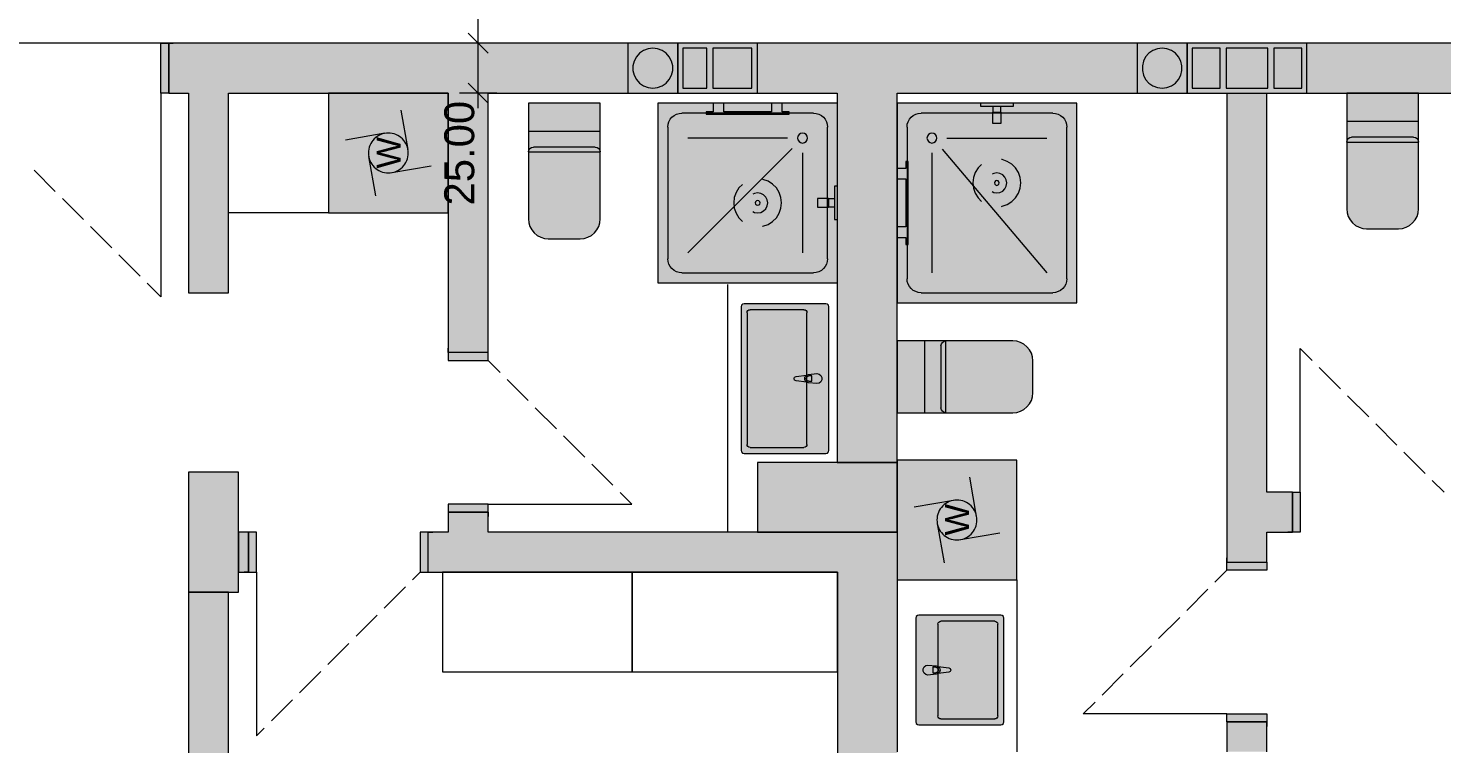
# Model space of a CAD drawing. Header units: millimetres. Extents: x 5493291 to 5652041, y -5155064 to -5098765.
# Drawn here: x 5601003 to 5608082, y -5125402 to -5121817 of the extents above; entities that cross this region are included whole.
import ezdxf

# ---------------------------------------------------------------- set-up
doc = ezdxf.new("R2010")
doc.units = ezdxf.units.MM
doc.header["$MEASUREMENT"] = 0
doc.layers.add('Drawing & Figure', color=7, linetype='Continuous')
doc.layers.add('Drawing & Figure_Pen_No__1', color=7, linetype='Continuous', lineweight=13)
doc.layers.add('Drawing & Figure_Pen_No__101', color=252, linetype='Continuous', lineweight=13)
for name, color, linetype, lineweight, true_color in [('Drawing & Figure_Pen_No__105', 7, 'Continuous', 13, 0xcae6ff), ('Drawing & Figure_Pen_No__145', 7, 'Continuous', 13, 0x0077b0), ('Drawing & Figure_Pen_No__181', 7, 'Continuous', 5, 0x282828), ('Drawing & Figure_Pen_No__61', 7, 'Continuous', 13, 0x6a6a6a)]:
    doc.layers.add(name, color=color, linetype=linetype, lineweight=lineweight, true_color=true_color)
doc.styles.add('GENERATED_STYLE_2', font='arial.ttf')

msp = doc.modelspace()

# ---------------------------------------------------------------- hatches: boundary and pattern name
at = {"layer": 'Drawing & Figure', "linetype": 'Continuous', "lineweight": 20}
h = msp.add_hatch(color=6, dxfattribs=at)
h.paths.add_polyline_path([(5604006, -5122141.5), (5604256.1, -5122141.5), (5604256.1, -5121891.5), (5604006, -5121891.5), (5604006, -5121911.5), (5604006, -5122121.5)])
h.paths.add_polyline_path([(5604031.6, -5122004.5), (5604037.5, -5121981.1), (5604048.8, -5121959.7), (5604064.8, -5121941.6), (5604084.4, -5121928), (5604107, -5121919.4), (5604131.3, -5121916.5), (5604155.1, -5121919.4), (5604177.7, -5121928), (5604197.3, -5121941.6), (5604213.3, -5121959.7), (5604224.6, -5121981.1), (5604230.5, -5122004.5), (5604230.5, -5122028.5), (5604224.6, -5122051.9), (5604213.3, -5122073.3), (5604197.3, -5122091.4), (5604177.7, -5122105.1), (5604155.1, -5122113.6), (5604131.3, -5122116.5), (5604107, -5122113.6), (5604084.4, -5122105.1), (5604064.8, -5122091.4), (5604048.8, -5122073.3), (5604037.5, -5122051.9), (5604031.6, -5122028.5)], flags=0)
h = msp.add_hatch(color=6, dxfattribs=at)
h.paths.add_polyline_path([(5604256.1, -5121891.5), (5604256.1, -5122141.5), (5604655.9, -5122141.5), (5604655.9, -5121891.5)])
h.paths.add_polyline_path([(5604281, -5121916.5), (5604401, -5121916.5), (5604401, -5122116.5), (5604281, -5122116.5)], flags=0)
h.paths.add_polyline_path([(5604627.4, -5122116.5), (5604431.3, -5122116.5), (5604431.3, -5121916.5), (5604627.4, -5121916.5)], flags=0)
h = msp.add_hatch(color=6, dxfattribs=at)
h.paths.add_polyline_path([(5606557.3, -5122141.5), (5606806.8, -5122141.5), (5606806.8, -5121891.5), (5606557.3, -5121891.5), (5606557.3, -5121911.5), (5606557.3, -5122121.5)])
h.paths.add_polyline_path([(5606582.9, -5122004.5), (5606588.8, -5121981.1), (5606599.5, -5121959.7), (5606615.5, -5121941.6), (5606635.7, -5121928), (5606658.3, -5121919.4), (5606682.1, -5121916.5), (5606705.8, -5121919.4), (5606728.4, -5121928), (5606748.6, -5121941.6), (5606764.6, -5121959.7), (5606775.3, -5121981.1), (5606781.3, -5122004.5), (5606781.3, -5122028.5), (5606775.3, -5122051.9), (5606764.6, -5122073.3), (5606748.6, -5122091.4), (5606728.4, -5122105.1), (5606705.8, -5122113.6), (5606682.1, -5122116.5), (5606658.3, -5122113.6), (5606635.7, -5122105.1), (5606615.5, -5122091.4), (5606599.5, -5122073.3), (5606588.8, -5122051.9), (5606582.9, -5122028.5)], flags=0)
h = msp.add_hatch(color=6, dxfattribs=at)
h.paths.add_polyline_path([(5606806.8, -5122141.5), (5607236.9, -5122141.5), (5607407.4, -5122141.5), (5607407.4, -5121891.5), (5606806.8, -5121891.5)])
h.paths.add_polyline_path([(5606832.4, -5121916.5), (5606971.9, -5121916.5), (5606971.9, -5122116.5), (5606832.4, -5122116.5)], flags=0)
h.paths.add_polyline_path([(5607002.2, -5122116.5), (5607002.2, -5121916.5), (5607211.9, -5121916.5), (5607211.9, -5122116.5)], flags=0)
h.paths.add_polyline_path([(5607242.2, -5122116.5), (5607242.2, -5121916.5), (5607381.8, -5121916.5), (5607381.8, -5122116.5)], flags=0)
at = {"layer": 'Drawing & Figure_Pen_No__1', "linetype": 'Continuous', "lineweight": 0, "true_color": 0xffffff}
for points in [[(5601706, -5122141.5), (5601706, -5121891.5), (5601666.2, -5121891.5), (5601666.2, -5122141.5)], [(5601706, -5122141.5), (5608504.5, -5122141.5), (5608504.5, -5121891.5), (5601706, -5121891.5)], [(5601805.8, -5122141.5), (5601805.8, -5123141.6), (5602005.9, -5123141.6), (5602005.9, -5122141.5)], [(5603106.1, -5122141.5), (5602506.1, -5122141.5), (5602506.1, -5122741.5), (5603106.1, -5122741.5)], [(5603306.3, -5122141.5), (5603106.1, -5122141.5), (5603106.1, -5123441.5), (5603306.3, -5123441.5)], [(5605354.4, -5123991.6), (5605354.4, -5122141.5), (5605054.5, -5122141.5), (5605054.5, -5123991.6)], [(5607006.4, -5122141.5), (5607006.4, -5124492.5), (5607206, -5124492.5), (5607206, -5122141.5)], [(5607865.9, -5122821.6), (5607885.5, -5122819.6), (5607904.6, -5122814), (5607921.8, -5122804.7), (5607936.6, -5122792.3), (5607949.1, -5122777.1), (5607958.6, -5122759.8), (5607964.6, -5122741.1), (5607966.3, -5122721.5), (5607966.3, -5122141.5), (5607606.4, -5122141.5), (5607606.4, -5122721.5), (5607608.1, -5122741.1), (5607614.1, -5122759.8), (5607623, -5122777.1), (5607635.5, -5122792.3), (5607650.9, -5122804.7), (5607668.1, -5122814), (5607686.5, -5122819.6), (5607706.2, -5122821.6)], [(5603767.8, -5122871.5), (5603786.8, -5122869.6), (5603805.8, -5122863.9), (5603823.1, -5122854.7), (5603838.5, -5122842.2), (5603851, -5122827.1), (5603859.9, -5122809.8), (5603865.8, -5122791), (5603867.6, -5122771.5), (5603867.6, -5122191.5), (5603507.6, -5122191.5), (5603507.6, -5122771.5), (5603509.4, -5122791), (5603515.3, -5122809.8), (5603524.3, -5122827.1), (5603536.7, -5122842.2), (5603552.2, -5122854.7), (5603569.4, -5122863.9), (5603587.8, -5122869.6), (5603607.4, -5122871.5)], [(5605056.2, -5122191.5), (5604156.3, -5122191.5), (5604156.3, -5123091.5), (5605056.2, -5123091.5)], [(5604398.1, -5122246.5), (5604813.9, -5122246.5), (5604813.9, -5122235.5), (5604778.8, -5122235.5), (5604778.8, -5122191.5), (5604726, -5122191.5), (5604726, -5122235.5), (5604486, -5122235.5), (5604486, -5122191.5), (5604433.1, -5122191.5), (5604433.1, -5122235.5), (5604398.1, -5122235.5)], [(5605354.4, -5122191.5), (5605354.4, -5123191.6), (5606254.4, -5123191.6), (5606254.4, -5122191.5)], [(5605771.4, -5122191.5), (5605771.4, -5122206.5), (5605834.4, -5122206.5), (5605834.4, -5122236.5), (5605832, -5122236.5), (5605832, -5122291.5), (5605876, -5122291.5), (5605876, -5122236.5), (5605874.2, -5122236.5), (5605874.2, -5122206.5), (5605937.2, -5122206.5), (5605937.2, -5122191.5)], [(5605409.1, -5122899.6), (5605409.1, -5122483.5), (5605398.4, -5122483.5), (5605398.4, -5122518.5), (5605354.4, -5122518.5), (5605354.4, -5122571.5), (5605398.4, -5122571.5), (5605398.4, -5122811.5), (5605354.4, -5122811.5), (5605354.4, -5122864.6), (5605398.4, -5122864.6), (5605398.4, -5122899.6)], [(5605056.2, -5122608.5), (5605041.4, -5122608.5), (5605041.4, -5122671.5), (5605011.1, -5122671.5), (5605011.1, -5122669.5), (5604955.8, -5122669.5), (5604955.8, -5122713.5), (5605011.1, -5122713.5), (5605011.1, -5122711.5), (5605041.4, -5122711.5), (5605041.4, -5122774.5), (5605056.2, -5122774.5)], [(5605012.9, -5123932), (5605012.9, -5123212), (5605011.1, -5123204.5), (5605005.1, -5123199), (5604998, -5123197), (5604588.1, -5123197), (5604580.4, -5123199), (5604575.1, -5123204.5), (5604572.7, -5123212), (5604572.7, -5123932), (5604575.1, -5123939.5), (5604580.4, -5123945), (5604588.1, -5123947), (5604998, -5123947), (5605005.1, -5123945), (5605011.1, -5123939.5)], [(5603106.1, -5123441.5), (5603106.1, -5123481.6), (5603306.3, -5123481.6), (5603306.3, -5123441.5)], [(5606034, -5123483.1), (5606032.2, -5123463.6), (5606026.9, -5123444.8), (5606017.4, -5123427.5), (5606004.9, -5123412.4), (5605990, -5123400), (5605972.2, -5123390.7), (5605953.8, -5123385), (5605934.2, -5123383.1), (5605354.4, -5123383.1), (5605354.4, -5123743.1), (5605934.2, -5123743.1), (5605953.8, -5123741.2), (5605972.2, -5123735.5), (5605990, -5123726.2), (5606004.9, -5123713.8), (5606017.4, -5123698.7), (5606026.9, -5123681.4), (5606032.2, -5123662.6), (5606034, -5123643.1)], [(5604952.9, -5123597), (5604963.6, -5123594.6), (5604972.5, -5123587.6), (5604977.2, -5123577.6), (5604977.2, -5123566.5), (5604972.5, -5123556.4), (5604963.6, -5123549.5), (5604952.9, -5123547), (5604910.7, -5123551), (5604901.2, -5123554.3), (5604848.3, -5123560.9), (5604841.2, -5123564.6), (5604838.8, -5123572), (5604841.2, -5123579.4), (5604848.3, -5123583.1), (5604901.2, -5123589.7), (5604910.7, -5123593)], [(5605954.4, -5123980.4), (5605354.4, -5123980.4), (5605354.4, -5124580.5), (5605954.4, -5124580.5)], [(5607206, -5124141.6), (5607206, -5124341.6), (5607334.3, -5124341.6), (5607334.3, -5124141.6)], [(5607334.3, -5124141.6), (5607334.3, -5124341.6), (5607374.1, -5124341.6), (5607374.1, -5124141.6)], [(5603306.3, -5124241.6), (5603306.3, -5124201.6), (5603106.1, -5124201.6), (5603106.1, -5124241.6)], [(5603106.1, -5124341.6), (5603306.3, -5124341.6), (5603306.3, -5124241.6), (5603106.1, -5124241.6)], [(5602055.8, -5124341.6), (5602055.8, -5124541.6), (5602105.7, -5124541.6), (5602105.7, -5124341.6)], [(5602105.7, -5124541.6), (5602146.1, -5124541.6), (5602146.1, -5124341.6), (5602105.7, -5124341.6)], [(5603006.3, -5124341.6), (5602965.9, -5124341.6), (5602965.9, -5124541.6), (5603006.3, -5124541.6)], [(5603006.3, -5124341.6), (5603006.3, -5124541.6), (5605056.2, -5124541.6), (5605056.2, -5124341.6)], [(5605056.2, -5124541.6), (5605356.2, -5124341.6), (5605056.2, -5124341.6)], [(5605056.2, -5124541.6), (5605356.2, -5124541.6), (5605356.2, -5124341.6)], [(5607206, -5124492.5), (5607006.4, -5124492.5), (5607006.4, -5124532.5), (5607206, -5124532.5)], [(5605056.2, -5124541.6), (5605056.2, -5128791.4), (5605356.2, -5128791.4), (5605356.2, -5124541.6)], [(5601805.8, -5124641.6), (5601805.8, -5128791.4), (5602005.9, -5128791.4), (5602005.9, -5124641.6)], [(5605448.9, -5124772.2), (5605448.9, -5125292.2), (5605450.7, -5125299.7), (5605456, -5125305.2), (5605463.7, -5125307.2), (5605873.6, -5125307.2), (5605881.3, -5125305.2), (5605886.7, -5125299.7), (5605888.5, -5125292.2), (5605888.5, -5124772.2), (5605886.7, -5124764.7), (5605881.3, -5124759.2), (5605873.6, -5124757.2), (5605463.7, -5124757.2), (5605456, -5124759.2), (5605450.7, -5124764.7)], [(5605508.9, -5125007.2), (5605497.6, -5125009.7), (5605489.3, -5125016.6), (5605484.5, -5125026.6), (5605484.5, -5125037.8), (5605489.3, -5125047.8), (5605497.6, -5125054.7), (5605508.9, -5125057.2), (5605550.5, -5125053.2), (5605560, -5125049.9), (5605612.8, -5125043.3), (5605620, -5125039.6), (5605622.9, -5125032.2), (5605620, -5125024.8), (5605612.8, -5125021.1), (5605560, -5125014.5), (5605550.5, -5125011.2)], [(5607006.4, -5125292.5), (5607206, -5125292.5), (5607206, -5125252.5), (5607006.4, -5125252.5)], [(5607006.4, -5125441.6), (5607206, -5125441.6), (5607206, -5125292.5), (5607006.4, -5125292.5)]]:
    msp.add_hatch(color=7, dxfattribs=at).paths.add_polyline_path(points)
at = {"layer": 'Drawing & Figure_Pen_No__1', "linetype": 'Continuous', "lineweight": 0, "true_color": 0x000000}
for points in [[(5605354.4, -5123991.6), (5604655.9, -5123991.6), (5604655.9, -5124341.6), (5605354.4, -5124341.6)], [(5602055.8, -5124041.6), (5601805.8, -5124041.6), (5601805.8, -5124641.6), (5602055.8, -5124641.6)]]:
    msp.add_hatch(color=18, dxfattribs=at).paths.add_polyline_path(points)

# ---------------------------------------------------------------- linework, layer by layer
at = {"layer": 'Drawing & Figure_Pen_No__1', "color": 7, "linetype": 'Continuous', "lineweight": 13}
for points in [[(5603255.8, -5121891.5), (5603255.8, -5118241.4)], [(5608504.5, -5121891.5), (5589555.9, -5121891.5)], [(5601706, -5121891.5), (5601727.9, -5121891.5)], [(5601706, -5122141.5), (5601706, -5121891.5)], [(5608504.5, -5121891.5), (5601706, -5121891.5)], [(5601706, -5122141.5), (5601706, -5121891.5)], [(5601706, -5122141.5), (5601706, -5121891.5)], [(5601706, -5121891.5), (5601727.9, -5121891.5)], [(5601706, -5121891.5), (5601727.9, -5121891.5)], [(5603349.6, -5121891.5), (5603162.5, -5121891.5)], [(5603255.8, -5122141.5), (5603255.8, -5121891.5)], [(5604256.1, -5121891.5), (5604006, -5121891.5)], [(5604006, -5121891.5), (5604006, -5121911.5)], [(5604006, -5121911.5), (5604006, -5122121.5)], [(5604048.8, -5121959.7), (5604037.5, -5121981)], [(5604064.8, -5121941.6), (5604048.8, -5121959.7)], [(5604084.4, -5121928), (5604064.8, -5121941.6)], [(5604107, -5121919.4), (5604084.4, -5121928)], [(5604131.3, -5121916.5), (5604107, -5121919.4)], [(5604155.1, -5121919.4), (5604131.3, -5121916.5)], [(5604177.7, -5121928), (5604155.1, -5121919.4)], [(5604197.3, -5121941.6), (5604177.7, -5121928)], [(5604213.3, -5121959.7), (5604197.3, -5121941.6)], [(5604224.6, -5121981), (5604213.3, -5121959.7)], [(5604256.1, -5122141.5), (5604256.1, -5121891.5)], [(5604655.9, -5121891.5), (5604256.1, -5121891.5)], [(5604256.1, -5121891.5), (5604256.1, -5122141.5)], [(5604401, -5121916.5), (5604281, -5121916.5)], [(5604281, -5121916.5), (5604281, -5122116.5)], [(5604401, -5122116.5), (5604401, -5121916.5)], [(5604627.4, -5121916.5), (5604431.3, -5121916.5)], [(5604431.3, -5121916.5), (5604431.3, -5122116.5)], [(5604627.4, -5122116.5), (5604627.4, -5121916.5)], [(5604655.9, -5122141.5), (5604655.9, -5121891.5)], [(5606806.8, -5121891.5), (5606557.3, -5121891.5)], [(5606557.3, -5121891.5), (5606557.3, -5121911.5)], [(5606557.3, -5121911.5), (5606557.3, -5122121.5)], [(5606599.5, -5121959.7), (5606588.8, -5121981)], [(5606615.5, -5121941.6), (5606599.5, -5121959.7)], [(5606635.7, -5121928), (5606615.5, -5121941.6)], [(5606658.3, -5121919.4), (5606635.7, -5121928)], [(5606682.1, -5121916.5), (5606658.3, -5121919.4)], [(5606705.8, -5121919.4), (5606682.1, -5121916.5)], [(5606728.4, -5121928), (5606705.8, -5121919.4)], [(5606748.6, -5121941.6), (5606728.4, -5121928)], [(5606764.6, -5121959.7), (5606748.6, -5121941.6)], [(5606775.3, -5121981), (5606764.6, -5121959.7)], [(5606806.8, -5122141.5), (5606806.8, -5121891.5)], [(5607407.4, -5121891.5), (5606806.8, -5121891.5)], [(5606806.8, -5121891.5), (5606806.8, -5122141.5)], [(5606971.9, -5121916.5), (5606832.4, -5121916.5)], [(5606832.4, -5121916.5), (5606832.4, -5122116.5)], [(5606971.9, -5122116.5), (5606971.9, -5121916.5)], [(5607211.9, -5121916.5), (5607002.2, -5121916.5)], [(5607002.2, -5121916.5), (5607002.2, -5122116.5)], [(5607211.9, -5122116.5), (5607211.9, -5121916.5)], [(5607242.2, -5121916.5), (5607242.2, -5122116.5)], [(5607381.8, -5121916.5), (5607242.2, -5121916.5)], [(5607381.8, -5122116.5), (5607381.8, -5121916.5)], [(5607407.4, -5122141.5), (5607407.4, -5121891.5)], [(5604037.5, -5121981), (5604031.6, -5122004.5)], [(5604031.6, -5122004.5), (5604031.6, -5122028.5)], [(5604031.6, -5122028.5), (5604037.5, -5122051.9)], [(5604230.5, -5122004.5), (5604224.6, -5121981)], [(5604224.6, -5122051.9), (5604230.5, -5122028.5)], [(5604230.5, -5122028.5), (5604230.5, -5122004.5)], [(5606588.8, -5121981), (5606582.9, -5122004.5)], [(5606582.9, -5122004.5), (5606582.9, -5122028.5)], [(5606582.9, -5122028.5), (5606588.8, -5122051.9)], [(5606781.3, -5122004.5), (5606775.3, -5121981)], [(5606775.3, -5122051.9), (5606781.3, -5122028.5)], [(5606781.3, -5122028.5), (5606781.3, -5122004.5)], [(5604037.5, -5122051.9), (5604048.8, -5122073.3)], [(5604048.8, -5122073.3), (5604064.8, -5122091.4)], [(5604064.8, -5122091.4), (5604084.4, -5122105.1)], [(5604177.7, -5122105.1), (5604197.3, -5122091.4)], [(5604197.3, -5122091.4), (5604213.3, -5122073.3)], [(5604213.3, -5122073.3), (5604224.6, -5122051.9)], [(5606588.8, -5122051.9), (5606599.5, -5122073.3)], [(5606599.5, -5122073.3), (5606615.5, -5122091.4)], [(5606615.5, -5122091.4), (5606635.7, -5122105.1)], [(5606728.4, -5122105.1), (5606748.6, -5122091.4)], [(5606748.6, -5122091.4), (5606764.6, -5122073.3)], [(5606764.6, -5122073.3), (5606775.3, -5122051.9)], [(5601706, -5122141.5), (5601727.9, -5122141.5)], [(5601706, -5122141.5), (5601805.8, -5122141.5)], [(5601706, -5122141.5), (5601727.9, -5122141.5)], [(5601706, -5122141.5), (5601727.9, -5122141.5)], [(5601805.8, -5122141.5), (5601805.8, -5123141.6)], [(5602005.9, -5123141.6), (5602005.9, -5122141.5)], [(5602005.9, -5122141.5), (5603106.1, -5122141.5)], [(5603106.1, -5122141.5), (5603106.1, -5123441.5)], [(5603349.6, -5122141.5), (5603162.5, -5122141.5)], [(5603255.8, -5122216.5), (5603255.8, -5122141.5)], [(5603306.3, -5123441.5), (5603306.3, -5122141.5)], [(5603306.3, -5122141.5), (5604456.3, -5122141.5)], [(5604006, -5122121.5), (5604006, -5122141.5)], [(5604006, -5122141.5), (5604256.1, -5122141.5)], [(5604084.4, -5122105.1), (5604107, -5122113.6)], [(5604107, -5122113.6), (5604131.3, -5122116.5)], [(5604131.3, -5122116.5), (5604155.1, -5122113.6)], [(5604155.1, -5122113.6), (5604177.7, -5122105.1)], [(5604256.1, -5122141.5), (5604655.9, -5122141.5)], [(5604281, -5122116.5), (5604401, -5122116.5)], [(5604431.3, -5122116.5), (5604627.4, -5122116.5)], [(5604456.3, -5122141.5), (5604655.9, -5122141.5)], [(5604655.9, -5122141.5), (5604856, -5122141.5)], [(5604856, -5122141.5), (5605054.5, -5122141.5)], [(5605054.5, -5122141.5), (5605054.5, -5123991.6)], [(5605354.4, -5122141.5), (5607006.4, -5122141.5)], [(5605354.4, -5123991.6), (5605354.4, -5122141.5)], [(5606557.3, -5122121.5), (5606557.3, -5122141.5)], [(5606557.3, -5122141.5), (5606806.8, -5122141.5)], [(5606635.7, -5122105.1), (5606658.3, -5122113.6)], [(5606658.3, -5122113.6), (5606682.1, -5122116.5)], [(5606682.1, -5122116.5), (5606705.8, -5122113.6)], [(5606705.8, -5122113.6), (5606728.4, -5122105.1)], [(5606806.8, -5122141.5), (5607236.9, -5122141.5)], [(5606832.4, -5122116.5), (5606971.9, -5122116.5)], [(5607002.2, -5122116.5), (5607211.9, -5122116.5)], [(5607006.4, -5122141.5), (5607006.4, -5124492.5)], [(5607206, -5122141.5), (5608554.4, -5122141.5)], [(5607206, -5124141.6), (5607206, -5122141.5)], [(5607236.9, -5122141.5), (5607407.4, -5122141.5)], [(5607242.2, -5122116.5), (5607381.8, -5122116.5)], [(5601805.8, -5123141.6), (5602005.9, -5123141.6)], [(5603106.1, -5123441.5), (5603106.1, -5123419.6)], [(5603106.1, -5123441.5), (5603106.1, -5123419.6)], [(5603106.1, -5123441.5), (5603106.1, -5123419.6)], [(5603306.3, -5123441.5), (5603106.1, -5123441.5)], [(5603306.3, -5123441.5), (5603106.1, -5123441.5)], [(5603306.3, -5123441.5), (5603106.1, -5123441.5)], [(5603306.3, -5123441.5), (5603306.3, -5123419.6)], [(5603306.3, -5123441.5), (5603306.3, -5123419.6)], [(5603306.3, -5123441.5), (5603306.3, -5123419.6)], [(5605354.4, -5123991.6), (5604655.9, -5123991.6)], [(5604655.9, -5123991.6), (5604655.9, -5124341.6)], [(5605054.5, -5123991.6), (5605354.4, -5123991.6)], [(5605354.4, -5124341.6), (5605354.4, -5123991.6)], [(5602055.8, -5124041.6), (5601805.8, -5124041.6)], [(5601805.8, -5124041.6), (5601805.8, -5124641.6)], [(5602055.8, -5124641.6), (5602055.8, -5124041.6)], [(5607334.3, -5124141.6), (5607206, -5124141.6)], [(5607334.3, -5124141.6), (5607312.3, -5124141.6)], [(5607334.3, -5124141.6), (5607312.3, -5124141.6)], [(5607334.3, -5124141.6), (5607312.3, -5124141.6)], [(5607334.3, -5124141.6), (5607334.3, -5124341.6)], [(5607334.3, -5124141.6), (5607334.3, -5124341.6)], [(5607334.3, -5124141.6), (5607334.3, -5124341.6)], [(5603106.1, -5124241.6), (5603106.1, -5124263.6)], [(5603306.3, -5124241.6), (5603106.1, -5124241.6)], [(5603106.1, -5124241.6), (5603106.1, -5124341.6)], [(5603306.3, -5124241.6), (5603106.1, -5124241.6)], [(5603306.3, -5124241.6), (5603106.1, -5124241.6)], [(5603106.1, -5124241.6), (5603106.1, -5124263.6)], [(5603106.1, -5124241.6), (5603106.1, -5124263.6)], [(5603306.3, -5124241.6), (5603306.3, -5124263.6)], [(5603306.3, -5124341.6), (5603306.3, -5124241.6)], [(5603306.3, -5124241.6), (5603306.3, -5124263.6)], [(5603306.3, -5124241.6), (5603306.3, -5124263.6)], [(5602105.7, -5124341.6), (5602055.8, -5124341.6)], [(5602055.8, -5124341.6), (5602055.8, -5124541.6)], [(5602105.7, -5124341.6), (5602083.8, -5124341.6)], [(5602105.7, -5124341.6), (5602083.8, -5124341.6)], [(5602105.7, -5124341.6), (5602083.8, -5124341.6)], [(5602105.7, -5124541.6), (5602105.7, -5124341.6)], [(5602105.7, -5124541.6), (5602105.7, -5124341.6)], [(5602105.7, -5124541.6), (5602105.7, -5124341.6)], [(5603006.3, -5124341.6), (5603028.3, -5124341.6)], [(5603006.3, -5124541.6), (5603006.3, -5124341.6)], [(5603106.1, -5124341.6), (5603006.3, -5124341.6)], [(5603006.3, -5124541.6), (5603006.3, -5124341.6)], [(5603006.3, -5124541.6), (5603006.3, -5124341.6)], [(5603006.3, -5124341.6), (5603028.3, -5124341.6)], [(5603006.3, -5124341.6), (5603028.3, -5124341.6)], [(5605056.2, -5124341.6), (5603306.3, -5124341.6)], [(5604655.9, -5124341.6), (5605354.4, -5124341.6)], [(5605356.2, -5124341.6), (5605056.2, -5124341.6)], [(5605356.2, -5125441.6), (5605356.2, -5124341.6)], [(5607206, -5124492.5), (5607206, -5124341.6)], [(5607206, -5124341.6), (5607334.3, -5124341.6)], [(5607334.3, -5124341.6), (5607312.3, -5124341.6)], [(5607334.3, -5124341.6), (5607312.3, -5124341.6)], [(5607334.3, -5124341.6), (5607312.3, -5124341.6)], [(5607006.4, -5124492.5), (5607006.4, -5124470.5)], [(5607006.4, -5124492.5), (5607006.4, -5124470.5)], [(5607006.4, -5124492.5), (5607006.4, -5124470.5)], [(5607006.4, -5124492.5), (5607206, -5124492.5)], [(5607006.4, -5124492.5), (5607206, -5124492.5)], [(5607006.4, -5124492.5), (5607206, -5124492.5)], [(5607206, -5124492.5), (5607206, -5124470.5)], [(5607206, -5124492.5), (5607206, -5124470.5)], [(5607206, -5124492.5), (5607206, -5124470.5)], [(5602055.8, -5124541.6), (5602105.7, -5124541.6)], [(5602105.7, -5124541.6), (5602083.8, -5124541.6)], [(5602105.7, -5124541.6), (5602083.8, -5124541.6)], [(5602105.7, -5124541.6), (5602083.8, -5124541.6)], [(5603006.3, -5124541.6), (5603028.3, -5124541.6)], [(5603006.3, -5124541.6), (5605056.2, -5124541.6)], [(5603006.3, -5124541.6), (5603028.3, -5124541.6)], [(5603006.3, -5124541.6), (5603028.3, -5124541.6)], [(5605056.2, -5124541.6), (5605056.2, -5128791.4)], [(5601805.8, -5124641.6), (5601805.8, -5128791.4)], [(5602005.9, -5124641.6), (5601805.8, -5124641.6)], [(5601805.8, -5124641.6), (5602055.8, -5124641.6)], [(5602005.9, -5128791.4), (5602005.9, -5124641.6)], [(5607006.4, -5125292.5), (5607006.4, -5125314.5)], [(5607006.4, -5125292.5), (5607206, -5125292.5)], [(5607006.4, -5125292.5), (5607006.4, -5125441.6)], [(5607006.4, -5125292.5), (5607206, -5125292.5)], [(5607006.4, -5125292.5), (5607206, -5125292.5)], [(5607006.4, -5125292.5), (5607006.4, -5125314.5)], [(5607006.4, -5125292.5), (5607006.4, -5125314.5)], [(5607206, -5125292.5), (5607206, -5125314.5)], [(5607206, -5125441.6), (5607206, -5125292.5)], [(5607206, -5125292.5), (5607206, -5125314.5)], [(5607206, -5125292.5), (5607206, -5125314.5)]]:
    msp.add_lwpolyline(points, dxfattribs=at)
at = {"layer": 'Drawing & Figure_Pen_No__101', "color": 252, "linetype": 'Continuous', "lineweight": 13}
for points in [[(5602009.5, -5122141.5), (5602506.1, -5122141.5)], [(5603106.1, -5122141.5), (5602506.1, -5122141.5)], [(5602506.1, -5122141.5), (5602506.1, -5122741.5)], [(5602506.1, -5122141.5), (5602506.1, -5122741.5)], [(5603106.1, -5122741.5), (5603106.1, -5122141.5)], [(5607966.3, -5122141.5), (5607606.4, -5122141.5)], [(5607606.4, -5122141.5), (5607606.4, -5122721.5)], [(5607966.3, -5122721.5), (5607966.3, -5122141.5)], [(5602005.9, -5122791.6), (5602005.9, -5122191.5)], [(5603867.6, -5122191.5), (5603507.6, -5122191.5)], [(5603507.6, -5122191.5), (5603507.6, -5122771.5)], [(5603867.6, -5122771.5), (5603867.6, -5122191.5)], [(5605056.2, -5122191.5), (5604156.3, -5122191.5)], [(5604156.3, -5122191.5), (5604156.3, -5123091.5)], [(5604936.2, -5122241.5), (5604276.3, -5122241.5)], [(5604433.1, -5122235.5), (5604398.1, -5122235.5)], [(5604398.1, -5122235.5), (5604398.1, -5122246.5)], [(5604486, -5122191.5), (5604433.1, -5122191.5)], [(5604433.1, -5122191.5), (5604433.1, -5122235.5)], [(5604486, -5122235.5), (5604486, -5122191.5)], [(5604726, -5122235.5), (5604486, -5122235.5)], [(5604778.8, -5122191.5), (5604726, -5122191.5)], [(5604726, -5122191.5), (5604726, -5122235.5)], [(5604778.8, -5122235.5), (5604778.8, -5122191.5)], [(5604813.9, -5122235.5), (5604778.8, -5122235.5)], [(5604813.9, -5122246.5), (5604813.9, -5122235.5)], [(5605056.2, -5123091.5), (5605056.2, -5122191.5)], [(5605354.4, -5122191.5), (5605354.4, -5123191.6)], [(5606254.4, -5122191.5), (5605354.4, -5122191.5)], [(5606134.4, -5122241.5), (5605474.4, -5122241.5)], [(5605771.4, -5122191.5), (5605771.4, -5122206.5)], [(5605937.2, -5122191.5), (5605771.4, -5122191.5)], [(5605771.4, -5122206.5), (5605834.4, -5122206.5)], [(5605834.4, -5122236.5), (5605832, -5122236.5)], [(5605832, -5122236.5), (5605832, -5122291.5)], [(5605834.4, -5122206.5), (5605834.4, -5122236.5)], [(5605834.4, -5122206.5), (5605874.2, -5122206.5)], [(5605834.4, -5122236.5), (5605874.2, -5122236.5)], [(5605874.2, -5122236.5), (5605874.2, -5122206.5)], [(5605874.2, -5122206.5), (5605937.2, -5122206.5)], [(5605876, -5122236.5), (5605874.2, -5122236.5)], [(5605876, -5122291.5), (5605876, -5122236.5)], [(5605937.2, -5122206.5), (5605937.2, -5122191.5)], [(5606254.4, -5123191.6), (5606254.4, -5122191.5)], [(5604206.2, -5122311.5), (5604206.2, -5122971.5)], [(5604398.1, -5122246.5), (5604813.9, -5122246.5)], [(5605006.3, -5122971.5), (5605006.3, -5122311.5)], [(5605404.3, -5122311.5), (5605404.3, -5123071.5)], [(5605832, -5122291.5), (5605876, -5122291.5)], [(5606204.5, -5123071.5), (5606204.5, -5122311.5)], [(5607606.4, -5122281.5), (5607966.3, -5122281.5)], [(5603507.6, -5122331.5), (5603867.6, -5122331.5)], [(5604806.2, -5122366.5), (5604306, -5122366.5)], [(5605603.9, -5122366.5), (5606104.1, -5122366.5)], [(5607606.4, -5122386.5), (5607966.3, -5122386.5)], [(5607786.3, -5122361.6), (5607631.3, -5122361.6)], [(5607941.4, -5122361.6), (5607786.3, -5122361.6)], [(5603507.6, -5122436.5), (5603867.6, -5122436.5)], [(5603687.6, -5122411.5), (5603532.6, -5122411.5)], [(5603842.7, -5122411.5), (5603687.6, -5122411.5)], [(5604828.1, -5122419.6), (5604306, -5122941.6)], [(5604881, -5122441.5), (5604881, -5122941.6)], [(5605529.1, -5122441.5), (5605529.1, -5123041.5)], [(5605579.6, -5122422.3), (5606104.1, -5123041.5)], [(5605398.4, -5122518.5), (5605354.4, -5122518.5)], [(5605354.4, -5122518.5), (5605354.4, -5122571.5)], [(5605409.1, -5122483.5), (5605398.4, -5122483.5)], [(5605398.4, -5122483.5), (5605398.4, -5122518.5)], [(5605409.1, -5122899.6), (5605409.1, -5122483.5)], [(5605760.1, -5122516.7), (5605745.9, -5122539.5)], [(5605778, -5122498.9), (5605760.1, -5122516.7)], [(5605880.7, -5122474.5), (5605877.8, -5122474.2)], [(5605906.3, -5122483.4), (5605880.7, -5122474.5)], [(5605928.8, -5122497.7), (5605906.3, -5122483.4)], [(5605947.9, -5122516.7), (5605928.8, -5122497.7)], [(5605962.1, -5122539.5), (5605947.9, -5122516.7)], [(5604579.8, -5122598.9), (5604562, -5122616.7)], [(5604682.6, -5122574.6), (5604679.6, -5122574.1)], [(5604708.1, -5122583.4), (5604682.6, -5122574.6)], [(5604730.7, -5122597.7), (5604708.1, -5122583.4)], [(5604749.7, -5122616.7), (5604730.7, -5122597.7)], [(5605354.4, -5122571.5), (5605398.4, -5122571.5)], [(5605398.4, -5122571.5), (5605398.4, -5122811.5)], [(5605737, -5122564.8), (5605734, -5122591.6)], [(5605734, -5122591.6), (5605737, -5122618.2)], [(5605745.9, -5122539.5), (5605737, -5122564.8)], [(5605838.6, -5122544), (5605830.2, -5122548.4)], [(5605854, -5122541.5), (5605838.6, -5122544)], [(5605843.9, -5122585.6), (5605842.1, -5122591.6)], [(5605842.1, -5122591.6), (5605843.9, -5122597.6)], [(5605848.1, -5122581.2), (5605843.9, -5122585.6)], [(5605843.9, -5122597.6), (5605848.1, -5122601.9)], [(5605854, -5122579.6), (5605848.1, -5122581.2)], [(5605869.4, -5122544), (5605854, -5122541.5)], [(5605859.9, -5122581.2), (5605854, -5122579.6)], [(5605864.7, -5122585.6), (5605859.9, -5122581.2)], [(5605859.9, -5122601.9), (5605864.7, -5122597.6)], [(5605866.5, -5122591.6), (5605864.7, -5122585.6)], [(5605864.7, -5122597.6), (5605866.5, -5122591.6)], [(5605883.7, -5122551.1), (5605869.4, -5122544)], [(5605894.4, -5122562.2), (5605883.7, -5122551.1)], [(5605901.5, -5122576.1), (5605894.4, -5122562.2)], [(5605904.5, -5122591.6), (5605901.5, -5122576.1)], [(5605901.5, -5122607), (5605904.5, -5122591.6)], [(5605971, -5122564.8), (5605962.1, -5122539.5)], [(5605974, -5122591.6), (5605971, -5122564.8)], [(5605971, -5122618.2), (5605974, -5122591.6)], [(5604538.8, -5122664.9), (5604535.9, -5122691.5)], [(5604547.8, -5122639.5), (5604538.8, -5122664.9)], [(5604562, -5122616.7), (5604547.8, -5122639.5)], [(5604640.4, -5122644), (5604632.1, -5122648.3)], [(5604655.9, -5122641.5), (5604640.4, -5122644)], [(5604671.3, -5122644), (5604655.9, -5122641.5)], [(5604685.6, -5122651.1), (5604671.3, -5122644)], [(5604696.3, -5122662.1), (5604685.6, -5122651.1)], [(5604703.4, -5122676.1), (5604696.3, -5122662.1)], [(5604764, -5122639.5), (5604749.7, -5122616.7)], [(5604772.9, -5122664.9), (5604764, -5122639.5)], [(5604775.9, -5122691.5), (5604772.9, -5122664.9)], [(5605011.1, -5122669.5), (5604955.8, -5122669.5)], [(5604955.8, -5122669.5), (5604955.8, -5122713.5)], [(5605011.1, -5122671.5), (5605011.1, -5122669.5)], [(5605056.2, -5122608.5), (5605041.4, -5122608.5)], [(5605041.4, -5122608.5), (5605041.4, -5122671.5)], [(5605056.2, -5122774.5), (5605056.2, -5122608.5)], [(5605737, -5122618.2), (5605745.9, -5122643.6)], [(5605745.9, -5122643.6), (5605760.1, -5122666.3)], [(5605760.1, -5122666.3), (5605778, -5122684.2)], [(5605830.2, -5122634.7), (5605838.6, -5122639.1)], [(5605838.6, -5122639.1), (5605854, -5122641.5)], [(5605848.1, -5122601.9), (5605854, -5122603.6)], [(5605854, -5122603.6), (5605859.9, -5122601.9)], [(5605854, -5122641.5), (5605869.4, -5122639.1)], [(5605869.4, -5122639.1), (5605883.7, -5122632)], [(5605883.7, -5122632), (5605894.4, -5122620.9)], [(5605894.4, -5122620.9), (5605901.5, -5122607)], [(5605928.8, -5122685.4), (5605947.9, -5122666.3)], [(5605947.9, -5122666.3), (5605962.1, -5122643.6)], [(5605962.1, -5122643.6), (5605971, -5122618.2)], [(5604535.9, -5122691.5), (5604538.8, -5122718.3)], [(5604538.8, -5122718.3), (5604547.8, -5122743.6)], [(5604632.1, -5122734.7), (5604640.4, -5122739.1)], [(5604640.4, -5122739.1), (5604655.9, -5122741.5)], [(5604645.8, -5122685.5), (5604644, -5122691.5)], [(5604644, -5122691.5), (5604645.8, -5122697.5)], [(5604649.9, -5122681.1), (5604645.8, -5122685.5)], [(5604645.8, -5122697.5), (5604649.9, -5122701.9)], [(5604655.9, -5122679.5), (5604649.9, -5122681.1)], [(5604649.9, -5122701.9), (5604655.9, -5122703.5)], [(5604661.8, -5122681.1), (5604655.9, -5122679.5)], [(5604655.9, -5122703.5), (5604661.8, -5122701.9)], [(5604655.9, -5122741.5), (5604671.3, -5122739.1)], [(5604666.6, -5122685.5), (5604661.8, -5122681.1)], [(5604661.8, -5122701.9), (5604666.6, -5122697.5)], [(5604668.3, -5122691.5), (5604666.6, -5122685.5)], [(5604666.6, -5122697.5), (5604668.3, -5122691.5)], [(5604671.3, -5122739.1), (5604685.6, -5122732)], [(5604685.6, -5122732), (5604696.3, -5122720.9)], [(5604696.3, -5122720.9), (5604703.4, -5122707)], [(5604706.4, -5122691.5), (5604703.4, -5122676.1)], [(5604703.4, -5122707), (5604706.4, -5122691.5)], [(5604764, -5122743.6), (5604772.9, -5122718.3)], [(5604772.9, -5122718.3), (5604775.9, -5122691.5)], [(5604955.8, -5122713.5), (5605011.1, -5122713.5)], [(5605041.4, -5122671.5), (5605011.1, -5122671.5)], [(5605011.1, -5122671.5), (5605011.1, -5122711.5)], [(5605011.1, -5122713.5), (5605011.1, -5122711.5)], [(5605011.1, -5122711.5), (5605041.4, -5122711.5)], [(5605041.4, -5122671.5), (5605041.4, -5122711.5)], [(5605041.4, -5122711.5), (5605041.4, -5122774.5)], [(5605877.8, -5122708.9), (5605880.7, -5122708.5)], [(5605880.7, -5122708.5), (5605906.3, -5122699.7)], [(5605906.3, -5122699.7), (5605928.8, -5122685.4)], [(5607606.4, -5122721.5), (5607608.1, -5122741.1)], [(5607964.6, -5122741.1), (5607966.3, -5122721.5)], [(5602506.1, -5122741.5), (5602009.5, -5122741.5)], [(5602506.1, -5122741.5), (5603106.1, -5122741.5)], [(5603507.6, -5122771.5), (5603509.4, -5122791)], [(5603509.4, -5122791), (5603515.3, -5122809.8)], [(5603515.3, -5122809.8), (5603524.3, -5122827.1)], [(5603851, -5122827.1), (5603859.9, -5122809.8)], [(5603859.9, -5122809.8), (5603865.8, -5122791)], [(5603865.8, -5122791), (5603867.6, -5122771.5)], [(5604547.8, -5122743.6), (5604562, -5122766.4)], [(5604562, -5122766.4), (5604579.8, -5122784.2)], [(5604679.6, -5122808.9), (5604682.6, -5122808.5)], [(5604682.6, -5122808.5), (5604708.1, -5122799.6)], [(5604708.1, -5122799.6), (5604730.7, -5122785.4)], [(5604730.7, -5122785.4), (5604749.7, -5122766.4)], [(5604749.7, -5122766.4), (5604764, -5122743.6)], [(5605041.4, -5122774.5), (5605056.2, -5122774.5)], [(5605398.4, -5122811.5), (5605354.4, -5122811.5)], [(5605354.4, -5122811.5), (5605354.4, -5122864.6)], [(5607608.1, -5122741.1), (5607614.1, -5122759.8)], [(5607614.1, -5122759.8), (5607623, -5122777.1)], [(5607623, -5122777.1), (5607635.5, -5122792.3)], [(5607635.5, -5122792.3), (5607650.9, -5122804.7)], [(5607650.9, -5122804.7), (5607668.1, -5122814)], [(5607904.6, -5122814), (5607921.8, -5122804.7)], [(5607921.8, -5122804.7), (5607936.6, -5122792.3)], [(5607936.6, -5122792.3), (5607949.1, -5122777.1)], [(5607949.1, -5122777.1), (5607958.6, -5122759.8)], [(5607958.6, -5122759.8), (5607964.6, -5122741.1)], [(5603524.3, -5122827.1), (5603536.7, -5122842.2)], [(5603536.7, -5122842.2), (5603552.2, -5122854.7)], [(5603552.2, -5122854.7), (5603569.4, -5122863.9)], [(5603569.4, -5122863.9), (5603587.8, -5122869.6)], [(5603587.8, -5122869.6), (5603607.4, -5122871.5)], [(5603607.4, -5122871.5), (5603767.8, -5122871.5)], [(5603767.8, -5122871.5), (5603786.8, -5122869.6)], [(5603786.8, -5122869.6), (5603805.8, -5122863.9)], [(5603805.8, -5122863.9), (5603823.1, -5122854.7)], [(5603823.1, -5122854.7), (5603838.5, -5122842.2)], [(5603838.5, -5122842.2), (5603851, -5122827.1)], [(5605354.4, -5122864.6), (5605398.4, -5122864.6)], [(5605398.4, -5122864.6), (5605398.4, -5122899.6)], [(5607668.1, -5122814), (5607686.5, -5122819.6)], [(5607686.5, -5122819.6), (5607706.2, -5122821.6)], [(5607706.2, -5122821.6), (5607865.9, -5122821.6)], [(5607865.9, -5122821.6), (5607885.5, -5122819.6)], [(5607885.5, -5122819.6), (5607904.6, -5122814)], [(5605398.4, -5122899.6), (5605409.1, -5122899.6)], [(5604156.3, -5123091.5), (5605056.2, -5123091.5)], [(5604276.3, -5123041.5), (5604936.2, -5123041.5)], [(5604506.2, -5124341.6), (5604506.2, -5123099.7)], [(5605474.4, -5123141.6), (5606134.4, -5123141.6)], [(5604575.1, -5123204.5), (5604572.7, -5123212)], [(5604572.7, -5123212), (5604572.7, -5123932)], [(5604580.4, -5123199), (5604575.1, -5123204.5)], [(5604588.1, -5123197), (5604580.4, -5123199)], [(5604998, -5123197), (5604588.1, -5123197)], [(5604888.1, -5123227), (5604617.8, -5123227)], [(5605005.1, -5123199), (5604998, -5123197)], [(5605011.1, -5123204.5), (5605005.1, -5123199)], [(5605012.9, -5123212), (5605011.1, -5123204.5)], [(5605012.9, -5123932), (5605012.9, -5123212)], [(5605354.4, -5123191.6), (5606254.4, -5123191.6)], [(5604603, -5123242), (5604603, -5123902)], [(5604903, -5123902), (5604903, -5123242)], [(5605934.2, -5123383.1), (5605354.4, -5123383.1)], [(5605354.4, -5123383.1), (5605354.4, -5123743.1)], [(5605494, -5123743.1), (5605494, -5123383.1)], [(5605574.2, -5123408.1), (5605574.2, -5123563.1)], [(5605599.2, -5123743.1), (5605599.2, -5123383.1)], [(5605953.8, -5123385), (5605934.2, -5123383.1)], [(5605972.2, -5123390.7), (5605953.8, -5123385)], [(5605990, -5123400), (5605972.2, -5123390.7)], [(5606004.9, -5123412.4), (5605990, -5123400)], [(5606017.4, -5123427.5), (5606004.9, -5123412.4)], [(5606026.9, -5123444.8), (5606017.4, -5123427.5)], [(5606032.2, -5123463.6), (5606026.9, -5123444.8)], [(5606034, -5123483.1), (5606032.2, -5123463.6)], [(5606034, -5123643.1), (5606034, -5123483.1)], [(5604838.8, -5123572), (5604841.2, -5123564.6)], [(5604841.2, -5123579.4), (5604838.8, -5123572)], [(5604841.2, -5123564.6), (5604848.3, -5123560.9)], [(5604848.3, -5123583.1), (5604841.2, -5123579.4)], [(5604848.3, -5123560.9), (5604901.2, -5123554.3)], [(5604901.2, -5123589.7), (5604848.3, -5123583.1)], [(5604901.2, -5123554.3), (5604910.7, -5123551)], [(5604910.7, -5123593), (5604901.2, -5123589.7)], [(5604910.7, -5123551), (5604952.9, -5123547)], [(5604927.9, -5123558.4), (5604913.1, -5123558.4)], [(5604913.1, -5123585.6), (5604927.9, -5123585.6)], [(5604927.9, -5123585.6), (5604927.9, -5123558.4)], [(5604952.9, -5123547), (5604963.6, -5123549.5)], [(5604963.6, -5123549.5), (5604972.5, -5123556.4)], [(5604972.5, -5123587.6), (5604963.6, -5123594.6)], [(5604972.5, -5123556.4), (5604977.2, -5123566.5)], [(5604977.2, -5123577.6), (5604972.5, -5123587.6)], [(5604977.2, -5123566.5), (5604977.2, -5123577.6)], [(5605574.2, -5123563.1), (5605574.2, -5123718.1)], [(5604952.9, -5123597), (5604910.7, -5123593)], [(5604963.6, -5123594.6), (5604952.9, -5123597)], [(5606032.2, -5123662.6), (5606034, -5123643.1)], [(5605972.2, -5123735.5), (5605990, -5123726.2)], [(5605990, -5123726.2), (5606004.9, -5123713.8)], [(5606004.9, -5123713.8), (5606017.4, -5123698.7)], [(5606017.4, -5123698.7), (5606026.9, -5123681.4)], [(5606026.9, -5123681.4), (5606032.2, -5123662.6)], [(5605354.4, -5123743.1), (5605934.2, -5123743.1)], [(5605934.2, -5123743.1), (5605953.8, -5123741.2)], [(5605953.8, -5123741.2), (5605972.2, -5123735.5)], [(5604572.7, -5123932), (5604575.1, -5123939.5)], [(5604575.1, -5123939.5), (5604580.4, -5123945)], [(5604617.8, -5123917), (5604888.1, -5123917)], [(5605005.1, -5123945), (5605011.1, -5123939.5)], [(5605011.1, -5123939.5), (5605012.9, -5123932)], [(5604580.4, -5123945), (5604588.1, -5123947)], [(5604588.1, -5123947), (5604998, -5123947)], [(5604998, -5123947), (5605005.1, -5123945)], [(5605954.4, -5123980.5), (5605354.4, -5123980.5)], [(5605354.4, -5123980.5), (5605354.4, -5124580.5)], [(5605954.4, -5124580.5), (5605954.4, -5123980.5)], [(5604027.4, -5124541.6), (5603077.6, -5124541.6)], [(5603077.6, -5124541.6), (5603077.6, -5125041.6)], [(5604027.4, -5125041.6), (5604027.4, -5124541.6)], [(5605056.2, -5124541.6), (5604027.4, -5124541.6)], [(5604027.4, -5124541.6), (5604027.4, -5125041.6)], [(5605056.2, -5125041.6), (5605056.2, -5124541.6)], [(5605354.4, -5124580.5), (5605954.4, -5124580.5)], [(5605954.4, -5124580.5), (5605954.4, -5125441.6)], [(5605450.7, -5124764.7), (5605448.9, -5124772.2)], [(5605448.9, -5124772.2), (5605448.9, -5125292.2)], [(5605456, -5124759.2), (5605450.7, -5124764.7)], [(5605463.7, -5124757.2), (5605456, -5124759.2)], [(5605873.6, -5124757.2), (5605463.7, -5124757.2)], [(5605843.9, -5124787.2), (5605573.6, -5124787.2)], [(5605881.3, -5124759.2), (5605873.6, -5124757.2)], [(5605886.7, -5124764.7), (5605881.3, -5124759.2)], [(5605888.5, -5124772.2), (5605886.7, -5124764.7)], [(5605888.5, -5125292.2), (5605888.5, -5124772.2)], [(5605558.8, -5124802.2), (5605558.8, -5125262.2)], [(5605858.8, -5125262.2), (5605858.8, -5124802.2)], [(5603077.6, -5125041.6), (5604027.4, -5125041.6)], [(5604027.4, -5125041.6), (5605056.2, -5125041.6)], [(5605484.5, -5125026.6), (5605489.3, -5125016.6)], [(5605484.5, -5125037.8), (5605484.5, -5125026.6)], [(5605489.3, -5125047.8), (5605484.5, -5125037.8)], [(5605489.3, -5125016.6), (5605497.6, -5125009.7)], [(5605497.6, -5125054.7), (5605489.3, -5125047.8)], [(5605497.6, -5125009.7), (5605508.9, -5125007.2)], [(5605508.9, -5125057.2), (5605497.6, -5125054.7)], [(5605508.9, -5125007.2), (5605550.5, -5125011.2)], [(5605550.5, -5125053.2), (5605508.9, -5125057.2)], [(5605548.7, -5125018.6), (5605533.2, -5125018.6)], [(5605533.2, -5125018.6), (5605533.2, -5125045.8)], [(5605533.2, -5125045.8), (5605548.7, -5125045.8)], [(5605550.5, -5125011.2), (5605560, -5125014.5)], [(5605560, -5125050), (5605550.5, -5125053.2)], [(5605560, -5125014.5), (5605612.8, -5125021.1)], [(5605612.8, -5125043.3), (5605560, -5125050)], [(5605612.8, -5125021.1), (5605620, -5125024.8)], [(5605620, -5125039.6), (5605612.8, -5125043.3)], [(5605620, -5125024.8), (5605622.9, -5125032.2)], [(5605622.9, -5125032.2), (5605620, -5125039.6)], [(5605573.6, -5125277.2), (5605843.9, -5125277.2)], [(5605448.9, -5125292.2), (5605450.7, -5125299.7)], [(5605450.7, -5125299.7), (5605456, -5125305.2)], [(5605456, -5125305.2), (5605463.7, -5125307.2)], [(5605463.7, -5125307.2), (5605873.6, -5125307.2)], [(5605873.6, -5125307.2), (5605881.3, -5125305.2)], [(5605881.3, -5125305.2), (5605886.7, -5125299.7)], [(5605886.7, -5125299.7), (5605888.5, -5125292.2)]]:
    msp.add_lwpolyline(points, dxfattribs=at)
for points in [[(5604206.2, -5122311.5, -0.414214), (5604276.3, -5122241.5)], [(5604936.2, -5122241.5, -0.414214), (5605006.3, -5122311.5)], [(5605404.3, -5122311.5, -0.414214), (5605474.4, -5122241.5)], [(5606134.4, -5122241.5, -0.414214), (5606204.5, -5122311.5)], [(5607606.4, -5122386.5, -0.413734), (5607631.3, -5122361.6)], [(5607941.4, -5122361.6, -0.413734), (5607966.3, -5122386.5)], [(5603507.6, -5122436.5, -0.413733), (5603532.6, -5122411.5)], [(5603842.7, -5122411.5, -0.413733), (5603867.6, -5122436.5)], [(5604276.3, -5123041.5, -0.414214), (5604206.2, -5122971.5)], [(5605006.3, -5122971.5, -0.414214), (5604936.2, -5123041.5)], [(5605474.4, -5123141.6, -0.414214), (5605404.3, -5123071.5)], [(5606204.5, -5123071.5, -0.414214), (5606134.4, -5123141.6)], [(5604603, -5123242, -0.413747), (5604617.8, -5123227)], [(5604888.1, -5123227, -0.413747), (5604903, -5123242)], [(5605574.2, -5123408.1, -0.413733), (5605599.2, -5123383.1)], [(5604901.2, -5123589.7, -0.253586), (5604891.7, -5123572, -0.253585), (5604901.2, -5123554.3)], [(5604913.1, -5123585.6, -0.413753), (5604899.4, -5123572, -0.413749), (5604913.1, -5123558.4)], [(5605599.2, -5123743.1, -0.413733), (5605574.2, -5123718.1)], [(5604617.8, -5123917, -0.413745), (5604603, -5123902)], [(5604903, -5123902, -0.413745), (5604888.1, -5123917)], [(5605558.8, -5124802.2, -0.413743), (5605573.6, -5124787.2)], [(5605843.9, -5124787.2, -0.413704), (5605858.8, -5124802.2)], [(5605548.7, -5125018.6, -0.41373), (5605561.7, -5125032.2, -0.41373), (5605548.7, -5125045.8)], [(5605560, -5125014.5, -0.253588), (5605569.5, -5125032.2, -0.25173), (5605560, -5125050)], [(5605573.6, -5125277.2, -0.413747), (5605558.8, -5125262.2)], [(5605858.8, -5125262.2, -0.413708), (5605843.9, -5125277.2)]]:
    msp.add_lwpolyline(points, format="xyb", dxfattribs=at)
for points in [[(5604905.9, -5122366.5, 0.413735), (5604881, -5122341.5, 0.413735), (5604856, -5122366.5, 0.413733), (5604881, -5122391.5, 0.413733)], [(5605554, -5122366.5, 0.413735), (5605529.1, -5122341.5, 0.413735), (5605504.1, -5122366.5, 0.413733), (5605529.1, -5122391.5, 0.413733)]]:
    msp.add_lwpolyline(points, format="xyb", close=True, dxfattribs=at)
at = {"layer": 'Drawing & Figure_Pen_No__105', "color": 254, "linetype": 'Continuous', "lineweight": 13, "true_color": 0xcae6ff}
for points in [[(5602904.7, -5122424.2), (5602869.7, -5122227.2)], [(5602788.9, -5122343), (5602591.7, -5122377.8)], [(5602707.5, -5122458.9), (5602742.5, -5122655.9)], [(5602823.3, -5122540), (5603020.5, -5122505.3)], [(5605752.4, -5124263.1), (5605718, -5124066.1)], [(5605636.6, -5124182), (5605440, -5124216.7)], [(5605555.8, -5124297.8), (5605590.3, -5124494.8)], [(5605671.6, -5124379), (5605868.3, -5124344.2)]]:
    msp.add_lwpolyline(points, dxfattribs=at)
for points in [[(5602905.9, -5122441.5, 0.414214), (5602806.1, -5122341.5, 0.414214), (5602706.3, -5122441.5, 0.414214), (5602806.1, -5122541.5, 0.414214)], [(5605754.2, -5124280.5, 0.414214), (5605654.4, -5124180.5, 0.414214), (5605554, -5124280.5, 0.414214), (5605654.4, -5124380.5, 0.414214)]]:
    msp.add_lwpolyline(points, format="xyb", close=True, dxfattribs=at)
at = {"layer": 'Drawing & Figure_Pen_No__145', "color": 144, "linetype": 'Continuous', "lineweight": 13, "true_color": 0x0077b0}
for points in [[(5603205.9, -5121841.5), (5603306.3, -5121941.5)], [(5603205.9, -5122091.5), (5603306.3, -5122191.5)]]:
    msp.add_lwpolyline(points, dxfattribs=at)
at = {"layer": 'Drawing & Figure_Pen_No__181', "color": 250, "linetype": 'Continuous', "lineweight": 5, "true_color": 0x282828}
for points in [[(5601032.4, -5122527.8), (5601138.1, -5122633.8)], [(5601173.7, -5122669.2), (5601279.5, -5122775.3)], [(5601315.1, -5122810.6), (5601421.4, -5122916.7)], [(5601456.5, -5122952.1), (5601562.8, -5123058.2)], [(5601597.9, -5123093.5), (5601666.2, -5123161.6)], [(5607434.1, -5123481), (5607374.1, -5123421.6)], [(5603306.3, -5123481.6), (5603365.7, -5123541)], [(5607575.5, -5123622.5), (5607469.1, -5123516.4)], [(5603400.7, -5123576.4), (5603507, -5123682.5)], [(5607716.8, -5123763.9), (5607610.5, -5123657.8)], [(5603542.1, -5123717.8), (5603648.4, -5123823.9)], [(5607858.2, -5123905.3), (5607751.9, -5123799.3)], [(5603683.5, -5123859.3), (5603789.8, -5123965.3)], [(5607999.6, -5124046.7), (5607893.3, -5123940.7)], [(5603825.4, -5124000.7), (5603931.2, -5124106.7)], [(5608094.6, -5124141.6), (5608034.6, -5124082.1)], [(5603966.8, -5124142.1), (5604026.2, -5124201.6)], [(5602965.9, -5124541.6), (5602927.3, -5124580.4)], [(5607006.4, -5124532.5), (5606946.4, -5124592)], [(5602891.6, -5124615.7), (5602785.9, -5124721.8)], [(5606911.4, -5124627.3), (5606805, -5124733.4)], [(5602750.3, -5124757.2), (5602644.5, -5124863.2)], [(5606770, -5124768.8), (5606663.6, -5124874.8)], [(5602608.9, -5124898.5), (5602503.1, -5125004.6)], [(5606628.6, -5124910.2), (5606522.3, -5125016.2)], [(5602467.5, -5125040), (5602361.8, -5125146.1)], [(5606487.2, -5125051.6), (5606380.9, -5125157.7)], [(5602326.1, -5125181.4), (5602220.4, -5125287.5)], [(5606345.8, -5125193.1), (5606285.9, -5125252.5)], [(5602184.7, -5125322.9), (5602146.1, -5125361.6)]]:
    msp.add_lwpolyline(points, dxfattribs=at)
at = {"layer": 'Drawing & Figure_Pen_No__61', "color": 251, "linetype": 'Continuous', "lineweight": 13, "true_color": 0x6a6a6a}
for points in [[(5601666.2, -5122141.5), (5601666.2, -5121891.5)], [(5601666.2, -5121891.5), (5601706, -5121891.5)], [(5601706, -5121891.5), (5601706, -5122141.5)], [(5601706, -5122141.5), (5601666.2, -5122141.5)], [(5601666.2, -5122141.5), (5601666.2, -5123161.6)], [(5603106.1, -5123441.5), (5603106.1, -5123481.6)], [(5603306.3, -5123441.5), (5603106.1, -5123441.5)], [(5603306.3, -5123481.6), (5603306.3, -5123441.5)], [(5607374.1, -5124141.6), (5607374.1, -5123421.6)], [(5603106.1, -5123481.6), (5603306.3, -5123481.6)], [(5607334.3, -5124141.6), (5607374.1, -5124141.6)], [(5607334.3, -5124341.6), (5607334.3, -5124141.6)], [(5607374.1, -5124141.6), (5607374.1, -5124341.6)], [(5603306.3, -5124201.6), (5603106.1, -5124201.6)], [(5603106.1, -5124201.6), (5603106.1, -5124241.6)], [(5603306.3, -5124241.6), (5603306.3, -5124201.6)], [(5603306.3, -5124201.6), (5604026.2, -5124201.6)], [(5603106.1, -5124241.6), (5603306.3, -5124241.6)], [(5602146.1, -5124341.6), (5602105.7, -5124341.6)], [(5602105.7, -5124341.6), (5602105.7, -5124541.6)], [(5602146.1, -5124541.6), (5602146.1, -5124341.6)], [(5603006.3, -5124341.6), (5602965.9, -5124341.6)], [(5602965.9, -5124341.6), (5602965.9, -5124541.6)], [(5603006.3, -5124541.6), (5603006.3, -5124341.6)], [(5607374.1, -5124341.6), (5607334.3, -5124341.6)], [(5607006.4, -5124532.5), (5607006.4, -5124492.5)], [(5607006.4, -5124492.5), (5607206, -5124492.5)], [(5607206, -5124492.5), (5607206, -5124532.5)], [(5602105.7, -5124541.6), (5602146.1, -5124541.6)], [(5602146.1, -5124541.6), (5602146.1, -5125361.6)], [(5602965.9, -5124541.6), (5603006.3, -5124541.6)], [(5607206, -5124532.5), (5607006.4, -5124532.5)], [(5607006.4, -5125252.5), (5606285.9, -5125252.5)], [(5607006.4, -5125292.5), (5607006.4, -5125252.5)], [(5607006.4, -5125252.5), (5607206, -5125252.5)], [(5607206, -5125252.5), (5607206, -5125292.5)], [(5607206, -5125292.5), (5607006.4, -5125292.5)]]:
    msp.add_lwpolyline(points, dxfattribs=at)

# ---------------------------------------------------------------- texts
at = {"layer": 'Drawing & Figure_Pen_No__1', "color": 7, "linetype": 'Continuous', "lineweight": 13, "insert": (5603238.5, -5122704.6), "char_height": 150.005, "attachment_point": 7, "rotation": 90, "style": 'GENERATED_STYLE_2'}
msp.add_mtext('\\A1;{\\pql;\\fArial|b0|i0|c0|p0;\\W1.000000;25.00}', dxfattribs=at)
at = {"layer": 'Drawing & Figure_Pen_No__105', "color": 254, "linetype": 'Continuous', "lineweight": 13, "true_color": 0xcae6ff, "char_height": 120.004, "attachment_point": 7, "rotation": 90, "style": 'GENERATED_STYLE_2'}
for insert in [(5602867.1, -5122519.5), (5605715.2, -5124358.4)]:
    msp.add_mtext('\\A1;{\\pql;\\fArial|b0|i0|c0|p0;\\W1.000000;W}', dxfattribs=dict(at, insert=insert))

doc.saveas('drawing.dxf')
